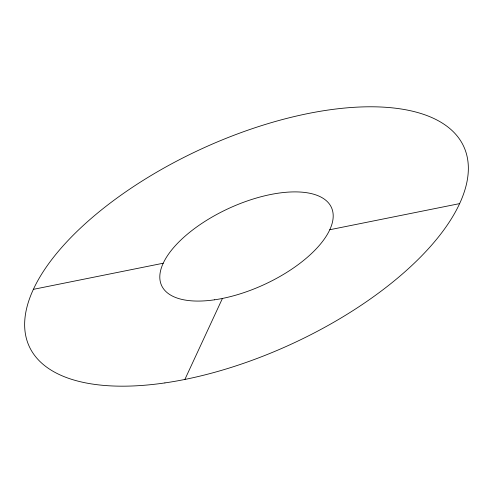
<?xml version="1.0" encoding="UTF-8"?>
<svg xmlns="http://www.w3.org/2000/svg" width="493" height="493" viewBox="0 0 493 493"><rect width="100%" height="100%" fill="white"/><g stroke="black" fill="none" stroke-linecap="round" stroke-linejoin="round"><path stroke-width="0.74" d="M184.887 379.437L222.423 298.444M33.376 289.348L163.208 263.231M329.792 229.732L459.624 203.615M164.909 382.913A239.142 107.449 -24.7 0 0 465.959 152.257A239.142 107.449 -24.7 0 0 108.633 204.275A239.142 107.449 -24.7 0 0 164.909 382.913M214.615 299.799A93.454 41.991 -24.7 0 0 332.264 209.661A93.454 41.991 -24.7 0 0 192.621 229.991A93.454 41.991 -24.7 0 0 214.615 299.799"/></g></svg>
